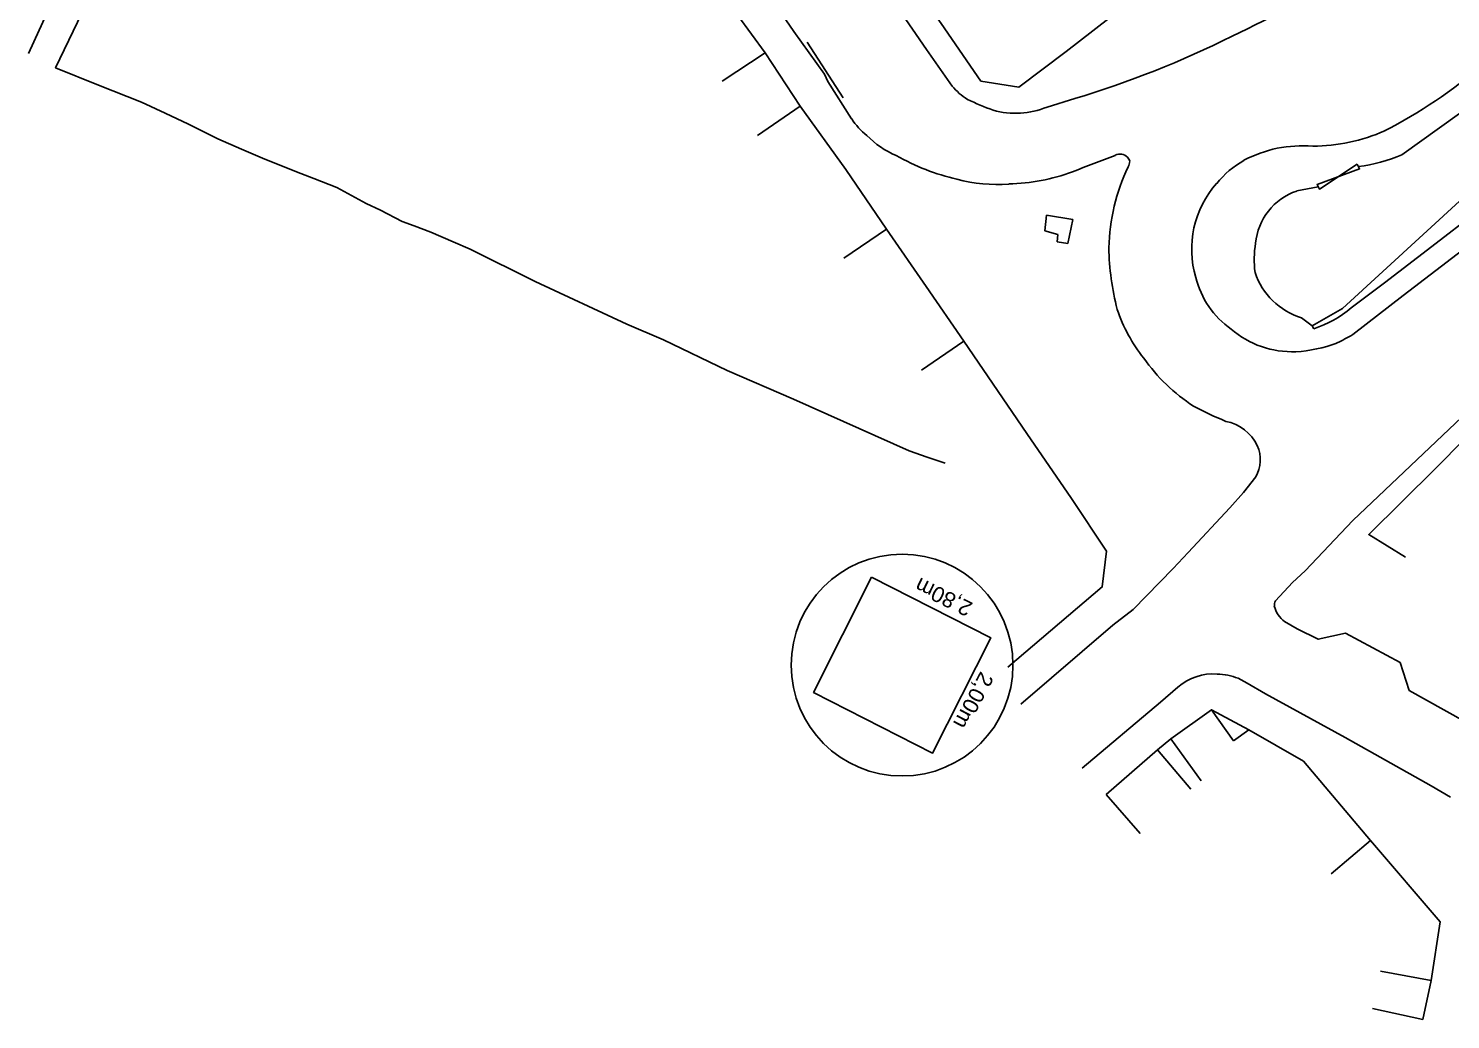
# Model space of a CAD drawing. Header units: metres. Extents: x 320405 to 332543, y 7395686 to 7410003.
# Drawn here: x 325564 to 325701.9, y 7397475.1 to 7397571.2 of the extents above; entities that cross this region are included whole.
import ezdxf

# ---------------------------------------------------------------- set-up
doc = ezdxf.new("R2010")
doc.units = ezdxf.units.M
doc.header["$LTSCALE"] = 10
doc.header["$MEASUREMENT"] = 0
doc.linetypes.add('CONTINUO', pattern=[0])
for name, color, linetype in [('DETALHES', 45, 'Continuous'), ('Edificações', 30, 'Continuous'), ('T-CIMENTADO', 252, 'Continuous'), ('T-GUIA', 230, 'Continuous'), ('T-MURETA', 45, 'CONTINUO'), ('T-MURO', 30, 'CONTINUO'), ('T-PORTAO', 45, 'CONTINUO'), ('Vias Primárias', 230, 'Continuous')]:
    doc.layers.add(name, color=color, linetype=linetype)
doc.styles.add('ARIAL', font='arial.ttf')

# ---------------------------------------------------------------- blocks, each defined once
blk = doc.blocks.new('topografia ÁGUA BRANCA - LAPA_X')
at = {"layer": 'Edificações', "linetype": 'CONTINUO', "flags": 128}
blk.add_lwpolyline([(153056.87, 253319.49), (153057.69, 253323.28), (153058.55, 253328.97), (153051.77, 253336.85), (153045.28, 253344.52), (153039.95, 253347.54), (153036.34, 253349.49), (153032.41, 253346.67), (153031.11, 253345.6), (153026.14, 253341.25)], dxfattribs=at)
at = {"layer": 'T-CIMENTADO', "flags": 128}
for points in [[(153049.82, 253388.48), (153053.03, 253390.91), (153057.63, 253394.46), (153061.96, 253397.83), (153062.69, 253398.4), (153070.61, 253404.36), (153073.5, 253406.91), (153073.14, 253407.32), (153074.26, 253408.28), (153075.19, 253407.14)], [(153020.1, 253395.89), (153020.25, 253397.43)], [(153020.25, 253397.43), (153022.82, 253397.02)], [(153022.82, 253397.02), (153022.33, 253394.67)], [(153021.36, 253395.54), (153020.1, 253395.89)], [(153021.28, 253394.84), (153021.36, 253395.54)], [(153022.33, 253394.67), (153021.28, 253394.84)], [(153058.01, 253372.92), (153066.58, 253381.65), (153070.23, 253385.45)], [(153058.01, 253372.92), (153051.55, 253366.51), (153055.13, 253364.32)]]:
    blk.add_lwpolyline(points, dxfattribs=at)
at = {"layer": 'T-CIMENTADO'}
blk.add_arc((153042.34, 253397.58), 11.78, 289.0433, 309.4026, dxfattribs=at)
at = {"layer": 'T-GUIA', "ltscale": 5, "flags": 128}
for points in [[(153020.29, 253407.9), (153022.99, 253408.73)], [(153049.98, 253385.89), (153054.83, 253389.68), (153060.62, 253394.13), (153065.38, 253397.85), (153069.01, 253400.57), (153070.42, 253401.66)], [(153077.68, 253393.13), (153068.4, 253385.1), (153060.54, 253377.92), (153053.1, 253370.82), (153050.01, 253367.86), (153045.39, 253362.99)], [(153039.4, 253370.57), (153040.58, 253372.08)], [(153038.09, 253369.07), (153039.4, 253370.57)], [(153017.84, 253349.99), (153026.75, 253357.66), (153028.71, 253359.2), (153032.6, 253363.18), (153034.04, 253364.74), (153038.09, 253369.07)], [(153045.39, 253362.99), (153044.18, 253361.83)], [(153044.18, 253361.83), (153042.52, 253360.07)], [(153043.4, 253358.05), (153044.62, 253357.35)], [(153039.79, 253352.06), (153038.91, 253352.55)]]:
    blk.add_lwpolyline(points, dxfattribs=at)
at = {"layer": 'T-GUIA', "ltscale": 5}
for centre, radius, start, end in [((153003.5, 253488.36), 81.34, 295.2741, 304.6305), ((152993.97, 253503.64), 99.25, 287.0015, 296.4782), ((153031.23, 253448.09), 47.7, 297.1827, 310.9036), ((153015.69, 253413.75), 5.99, 219.7175, 238.5909), ((153025.51, 253436.01), 30.28, 244.7018, 249.8147), ((153017.23, 253415.27), 7.98, 254.1891, 292.5919), ((153006.8, 253410.24), 6.48, 212.8153, 232.234), ((153008.94, 253411.03), 8.5, 224.0797, 247.4633), ((153045.85, 253421.98), 17.83, 270.6461, 293.7258), ((153045.04, 253392.17), 12.02, 85.1965, 118.0943), ((153016.54, 253422.43), 22.11, 240.5718, 257.0085), ((153075.77, 253271.67), 140.35, 110.3819, 112.1913), ((153027.38, 253402.36), 1, 43.5022, 118.9885), ((153027.43, 253402.45), 0.905, 13.1751, 41.6741), ((153027.3, 253402.64), 1.01, 328.6304, 0.8084), ((153044.14, 253394.51), 9.53, 119.9354, 140.858), ((153015.43, 253415.78), 15.39, 255.4471, 274.3518), ((153016.1, 253419.56), 19.13, 271.4914, 290.3635), ((153045.54, 253393.86), 19.24, 154.6001, 178.7735), ((153043.89, 253394.18), 9.56, 138.3782, 196.8795), ((153051.08, 253394.66), 24.78, 180.9057, 194.8877), ((153042.99, 253393.39), 8.48, 193.5015, 235.5115), ((153041.4, 253393.02), 15.03, 198.3145, 218.9389), ((153044.07, 253393.26), 9.04, 229.3535, 272.4103), ((153039.39, 253404.44), 21.36, 294.9756, 299.7246), ((153043.72, 253397.27), 13.07, 273.2035, 291.0132), ((153043.88, 253393.47), 17.28, 214.9456, 237.3004), ((153050.52, 253408.87), 33.93, 241.9189, 247.7821), ((153036.86, 253373.25), 4.29, 25.7077, 78.9267), ((153037.78, 253373.73), 3.25, 329.531, 25.0689), ((153043.37, 253359.63), 0.959, 152.3783, 184.7173), ((153045.16, 253360.29), 2.85, 195.0435, 231.8011)]:
    blk.add_arc(centre, radius, start, end, dxfattribs=at)
at = {"layer": 'T-MURETA', "flags": 128}
blk.add_lwpolyline([(153046.02, 253386.72), (153046.19, 253386.44)], dxfattribs=at)
at = {"layer": 'T-MURO', "flags": 128}
for points in [[(152941.89, 253451.03), (152944.84, 253457.48), (152947.89, 253464.04), (152952.89, 253464.03), (152958.03, 253464.04), (152961.43, 253459.07), (152962.53, 253457.57), (152965.76, 253452.59), (152966.74, 253451.09), (152970.13, 253446.34), (152973.41, 253441.52), (152974.54, 253439.95), (152975.44, 253438.47), (152977.31, 253435.79), (152979.08, 253433.03), (152980.1, 253431.73), (152985.44, 253424.02), (152988.13, 253419.88), (152988.97, 253418.58), (152992.96, 253413.12)], [(153006.6, 253420.84), (153010.01, 253415.99), (153013.88, 253410.4), (153017.56, 253409.82), (153022.13, 253413.3), (153027.59, 253417.55), (153032.02, 253421.04), (153037.87, 253425.54), (153038.27, 253429.18), (153030.72, 253439.56), (153027.57, 253443.68)], [(153088.12, 253428.08), (153085.69, 253425.79), (153076.78, 253419.45), (153063.93, 253409.99), (153054.7, 253403.34)], [(152988.78, 253410.37), (152992.96, 253413.12)], [(153018.4, 253376.25), (153012.27, 253385.2), (153008.59, 253390.47), (153004.75, 253396.04), (153000.81, 253401.81), (152996.35, 253407.95), (152992.96, 253413.12)], [(153046.02, 253386.72), (153048.96, 253388.43), (153060.67, 253399.21), (153072.37, 253409.82)], [(152996.35, 253407.95), (152992.23, 253405.11)], [(153046.59, 253400.21), (153044.52, 253399.81)], [(153004.75, 253396.04), (153000.63, 253393.21)], [(153044.98, 253387.52), (153046.02, 253386.72)], [(153012.27, 253385.2), (153008.15, 253382.36)], [(153016.57, 253353.59), (153025.73, 253361.38), (153026.13, 253364.86), (153022.72, 253369.95), (153018.4, 253376.25)], [(153038.49, 253346.49), (153036.34, 253349.49)], [(153039.95, 253347.54), (153038.49, 253346.49)], [(153035.34, 253342.6), (153032.41, 253346.67)], [(153031.11, 253345.6), (153034.35, 253341.79)], [(153026.14, 253341.25), (153029.43, 253337.49)], [(153051.77, 253336.85), (153047.97, 253333.6)], [(153057.69, 253323.28), (153052.77, 253324.18)], [(153056.87, 253319.49), (153051.98, 253320.54)]]:
    blk.add_lwpolyline(points, dxfattribs=at)
at = {"layer": 'T-MURO'}
for centre, radius, start, end in [((153048.1, 253419.19), 17.17, 277.9797, 292.6258), ((153046.42, 253394.2), 5.92, 108.8098, 174.8748), ((153049.91, 253393.17), 9.51, 170.5351, 187.6113), ((153046.95, 253394.03), 6.8, 198.204, 253.2004)]:
    blk.add_arc(centre, radius, start, end, dxfattribs=at)
at = {"layer": 'T-PORTAO', "flags": 128}
blk.add_lwpolyline([(153050.37, 253402.41), (153050.59, 253401.96), (153046.48, 253400.43), (153046.7, 253399.99)], close=True, dxfattribs=at)
at = {"layer": 'Vias Primárias', "ltscale": 5, "flags": 128}
for points in [[(152961.45, 253465.2), (152964.2, 253461.14), (152975.83, 253444.21), (152980.6, 253437.29), (152985.02, 253430.99), (152991.01, 253422.1), (152995.74, 253415.2)], [(153004.87, 253418.9), (153008.6, 253413.46), (153011.08, 253409.92)], [(152999.04, 253410.33), (152998.72, 253411.05), (152995.74, 253415.2)], [(153000.52, 253408.76), (152997.02, 253414.15)], [(153001.35, 253406.72), (152999.04, 253410.33)], [(153044.62, 253357.35), (153046.67, 253356.35), (153049.3, 253356.94), (153054.63, 253354.1), (153055.49, 253351.4), (153062.5, 253347.49)], [(153033.08, 253351.68), (153031.4, 253350.22), (153023.8, 253343.79)], [(153041.58, 253351.05), (153039.79, 253352.06)], [(153059.53, 253341.05), (153057.64, 253342.14), (153049.31, 253346.81), (153041.58, 253351.05)]]:
    blk.add_lwpolyline(points, dxfattribs=at)
at = {"layer": 'Vias Primárias', "ltscale": 5}
for centre, radius, start, end in [((153036.53, 253347.71), 5.26, 86.1726, 130.943), ((153036.68, 253346.65), 6.31, 69.2488, 88.1925)]:
    blk.add_arc(centre, radius, start, end, dxfattribs=at)

msp = doc.modelspace()

# ---------------------------------------------------------------- linework, layer by layer
at = {"layer": 'DETALHES', "elevation": -728}
msp.add_lwpolyline([(325645.77, 7397518.05), (325657.31, 7397512.16), (325651.67, 7397500.97), (325640.14, 7397506.86)], close=True, dxfattribs=at)
at = {"layer": 'DETALHES'}
msp.add_circle((325648.72, 7397509.51, -728), 10.75, dxfattribs=at)
at = {"layer": 'Edificações'}
msp.add_lwpolyline([(325652.89, 7397529.09), (325651.14, 7397529.69), (325649.4, 7397530.3), (325638.21, 7397535.29), (325631.77, 7397538.07), (325625.6, 7397541.06), (325622.03, 7397542.57), (325613.15, 7397546.71), (325606.85, 7397549.84), (325605.19, 7397550.55), (325603.05, 7397551.48), (325601.42, 7397552.12), (325600.26, 7397552.54), (325598.15, 7397553.61), (325596.77, 7397554.27), (325593.93, 7397555.81), (325591.7, 7397556.69), (325590.44, 7397557.18), (325586.95, 7397558.56), (325584.67, 7397559.55), (325582.38, 7397560.55), (325580.97, 7397561.26), (325579.56, 7397561.97), (325577.28, 7397563.03), (325574.99, 7397564.09), (325570.83, 7397565.76), (325566.67, 7397567.44), (325585.42, 7397606.45)], dxfattribs=at)
at = {"layer": 'Vias Primárias'}
msp.add_lwpolyline([(325581.9, 7397607.93), (325564.03, 7397568.81)], dxfattribs=at)

# ---------------------------------------------------------------- block references
at = {"rotation": 359.8966389496373}
msp.add_blockref('topografia ÁGUA BRANCA - LAPA_X', (172185.59, 7144432.18), dxfattribs=at)

# ---------------------------------------------------------------- texts
at = {"layer": 'DETALHES', "style": 'ARIAL'}
for s, rotation, p in [('2,80m', 154.0122, (325655.68, 7397515.5, -728)), ('2,00m', 242.0122, (325656.35, 7397508.99, -728))]:
    msp.add_text(s, height=1.5, rotation=rotation, dxfattribs=at).set_placement(p)

doc.saveas('drawing.dxf')
